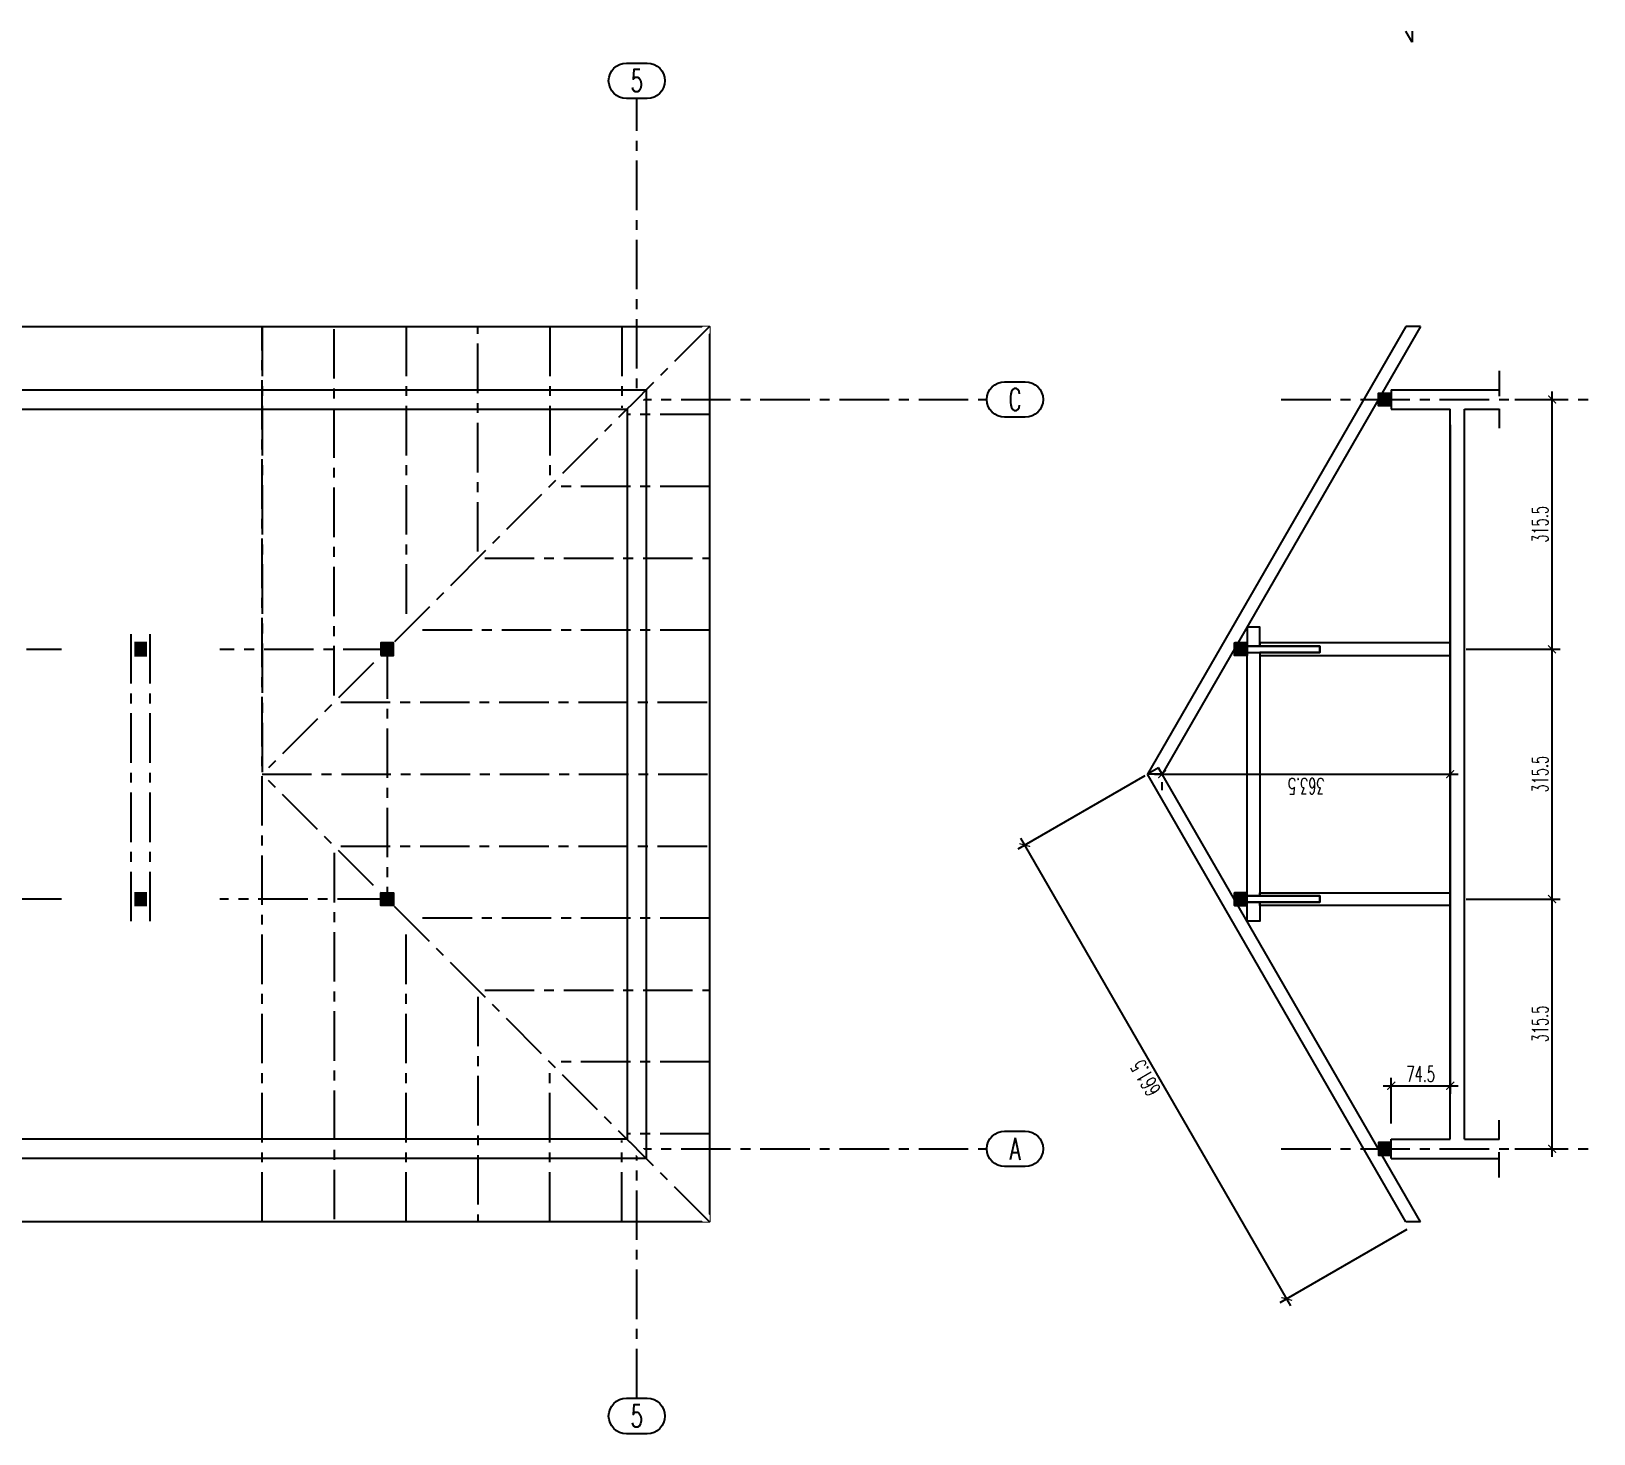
# Model space of a CAD drawing. Header units: millimetres. Extents: x -24587 to 37983, y -70862 to 338.
# Drawn here: x 19697 to 21670, y -67206 to -65435 of the extents above; entities that cross this region are included whole.
import ezdxf
from ezdxf.enums import TextEntityAlignment as Align

# ---------------------------------------------------------------- set-up
doc = ezdxf.new("R2010")
doc.units = ezdxf.units.MM
doc.header["$LTSCALE"] = 50
doc.set_wipeout_variables(frame=1)
doc.linetypes.add('CENTER', pattern=[2, 1.25, -0.25, 0.25, -0.25])
doc.linetypes.add('DASHED2', pattern=[9.525, 6.35, -3.175])
doc.layers.get('Defpoints').update_dxf_attribs({"color": 251})
doc.layers.add('__NIEDRUK__', color=54, linetype='Continuous', plot=False)
for name, color, linetype in [('K-CIENKIE', 8, 'Continuous'), ('K-DREWNO', 33, 'Continuous'), ('K-DREWNO_OSIE', 8, 'CENTER'), ('K-OSIE', 9, 'CENTER'), ('K-POMOCNICZE', 9, 'DASHED2'), ('K-TEXT 2.4mm', 71, 'Continuous'), ('K-TEXT 2.8mm', 101, 'Continuous'), ('K-WYMIARY', 1, 'Continuous')]:
    doc.layers.add(name, color=color, linetype=linetype)
doc.styles.add('text 2.8mm', font='romans.shx', dxfattribs={"width": 0.65})
doc.styles.add('WYM1', font='romanszb.shx', dxfattribs={"width": 0.6})
doc.dimstyles.new('CM100', dxfattribs={"dimscale": 5, "dimtxt": 2, "dimasz": 1, "dimexe": 1, "dimexo": 2, "dimgap": 0.5, "dimtad": 1, "dimrnd": 0.5, "dimdsep": 46, "dimtxsty": 'WYM1', "dimblk": 'OBLIQUE', "dimcen": 0, "dimdle": 1, "dimclrd": 253, "dimclre": 251, "dimclrt": 30, "dimadec": 0, "dimazin": 0, "dimtfac": 1, "dimtix": 1, "dimtmove": 0, "dimatfit": 0, "dimfxl": 1, "dimtfillclr": 256, "dimtolj": 1, "dimarcsym": 0})

# ---------------------------------------------------------------- blocks, each defined once
blk = doc.blocks.new('A$Cf7a2d33d-flat-1')
at = {"layer": 'K-OSIE'}
for points in [[(0, 380), (0, -1260.9)], [(2186, -1260.9), (2186, 380)], [(-358, 0), (2628.1, 0)], [(-358, -946), (2628.1, -946)]]:
    blk.add_lwpolyline(points, dxfattribs=at)
at = {"layer": 'K-TEXT 2.4mm'}
for points in [[(-13.1, 380, -1), (-13.1, 424.8), (13.1, 424.8, -1), (13.1, 380)], [(2172.9, 380, -1), (2172.9, 424.8), (2199.1, 424.8, -1), (2199.1, 380)], [(-406.5, -22.4, -1), (-406.5, 22.4), (-380.3, 22.4, -1), (-380.3, -22.4)], [(2650.5, -22.4, -1), (2650.5, 22.4), (2676.6, 22.4, -1), (2676.6, -22.4)], [(-406.5, -968.4, -1), (-406.5, -923.6), (-380.3, -923.6, -1), (-380.3, -968.4)], [(2650.5, -968.4, -1), (2650.5, -923.6), (2676.6, -923.6, -1), (2676.6, -968.4)], [(-13.1, -1305.7, -1), (-13.1, -1260.9), (13.1, -1260.9, -1), (13.1, -1305.7)], [(2172.9, -1305.7, -1), (2172.9, -1260.9), (2199.1, -1260.9, -1), (2199.1, -1305.7)]]:
    blk.add_lwpolyline(points, format="xyb", close=True, dxfattribs=at)
at = {"layer": 'K-TEXT 2.8mm', "style": 'text 2.8mm', "width": 0.65}
for s, p in [('1', (0, 402.4)), ('5', (2186, 402.4)), ('C', (-393.4, 0)), ('C', (2663.6, 0)), ('A', (-393.4, -946)), ('A', (2663.6, -946)), ('1', (0, -1283.3)), ('5', (2186, -1283.3))]:
    blk.add_text(s, height=28, dxfattribs=at).set_placement(p, align=Align.MIDDLE_CENTER)
blk = doc.blocks.new('A$C76aa7286-flat-1')
at = {"layer": 'K-DREWNO'}
h = blk.add_hatch(dxfattribs=at)
h.set_pattern_fill('ACET-2D-ANGLE', color=256, scale=0.1)
h.set_pattern_definition([(1e-29, (-20146.02646, 61530.52185), (4e-17, 0.6985), [0.508, -0.1905]), (90, (-20146.02646, 61530.52185), (-0.6985, 9e-17), [0.508, -0.1905])])
h.paths.add_polyline_path([(8, 8), (-8, 8), (-8, -8), (8, -8)])
blk.add_lwpolyline([(-8, 8), (8, 8), (8, -8), (-8, -8)], close=True, dxfattribs=at)
blk = doc.blocks.new('A$C76aa7286-flat-2')
at = {"layer": 'K-DREWNO'}
h = blk.add_hatch(dxfattribs=at)
h.set_pattern_fill('ACET-2D-ANGLE', color=256, scale=0.1)
h.set_pattern_definition([(1e-29, (-20146.02646, 61215.1885), (4e-17, 0.6985), [0.508, -0.1905]), (90, (-20146.02646, 61215.1885), (-0.6985, 9e-17), [0.508, -0.1905])])
h.paths.add_polyline_path([(8, 8), (-8, 8), (-8, -8), (8, -8)])
blk.add_lwpolyline([(-8, -8), (8, -8), (8, 8), (-8, 8)], close=True, dxfattribs=at)
blk = doc.blocks.new('_ArchTick')
at = {"color": 0, "linetype": 'ByBlock', "const_width": 0.15}
blk.add_lwpolyline([(-0.5, -0.5), (0.5, 0.5)], dxfattribs=at)
blk = doc.blocks.new('*D555')
at = {"layer": 'Defpoints', "color": 0, "transparency": 16777216}
for p in [(21488.5, -65911.9), (21488.5, -66766.3), (21414, -66833.9)]:
    blk.add_point(p, dxfattribs=at)
at = {"layer": 'K-WYMIARY', "color": 251, "lineweight": -2, "transparency": 16777216}
for p, q in [((21488.5, -65931.9), (21488.5, -66776.3)), ((21414, -66813.9), (21414, -66756.3))]:
    blk.add_line(p, q, dxfattribs=at)
at = {"layer": 'K-WYMIARY', "color": 253, "lineweight": -2, "transparency": 16777216}
blk.add_line((21404, -66766.3), (21498.5, -66766.3), dxfattribs=at)
at = {"layer": 'K-WYMIARY', "color": 253, "lineweight": -2, "transparency": 16777216, "xscale": 10, "yscale": 10, "zscale": 10, "rotation": 180}
blk.add_blockref('_ArchTick', (21414, -66766.3), dxfattribs=at)
at = {"layer": 'K-WYMIARY', "color": 253, "lineweight": -2, "transparency": 16777216, "xscale": 10, "yscale": 10, "zscale": 10}
blk.add_blockref('_ArchTick', (21488.5, -66766.3), dxfattribs=at)
at = {"layer": 'K-WYMIARY', "color": 30, "transparency": 16777216, "insert": (21451.2, -66751.3), "char_height": 20, "attachment_point": 5, "style": 'WYM1'}
blk.add_mtext('\\A1;74.5', dxfattribs=at)
blk = doc.blocks.new('A$C76aa7286-flat-12')
h = blk.add_hatch()
h.set_pattern_fill('ACET-2D-ANGLE', color=256, scale=0.1)
h.set_pattern_definition([(360, (-18590.6931, 61215.1885), (4e-17, 0.6985), [0.508, -0.1905]), (90, (-18590.6931, 61215.1885), (-0.6985, 9e-17), [0.508, -0.1905])])
h.paths.add_polyline_path([(8, 8), (-8, 8), (-8, -8), (8, -8)])
blk.add_lwpolyline([(-8, -8), (8, -8), (8, 8), (-8, 8)], close=True)
blk = doc.blocks.new('*D556')
at = {"layer": 'Defpoints', "color": 0, "transparency": 16777216}
for p in [(21120.3, -66364.9), (20951.3, -66462.4), (21451.1, -66937.9)]:
    blk.add_point(p, dxfattribs=at)
at = {"layer": 'K-WYMIARY', "color": 251, "lineweight": -2, "transparency": 16777216}
for p, q in [((21103, -66374.9), (20942.6, -66467.4)), ((21433.8, -66947.9), (21273.4, -67040.4))]:
    blk.add_line(p, q, dxfattribs=at)
at = {"layer": 'K-WYMIARY', "color": 253, "lineweight": -2, "transparency": 16777216}
blk.add_line((21287.1, -67044.1), (20946.3, -66453.8), dxfattribs=at)
at = {"layer": 'K-WYMIARY', "color": 253, "lineweight": -2, "transparency": 16777216, "xscale": 10, "yscale": 10, "zscale": 10}
for p, rotation in [((20951.3, -66462.4), 120.0000000000003), ((21282.1, -67035.4), 300.0000000000003)]:
    blk.add_blockref('_ArchTick', p, dxfattribs=dict(at, rotation=rotation))
at = {"layer": 'K-WYMIARY', "color": 30, "transparency": 16777216, "insert": (21103.7, -66756.4), "char_height": 20, "attachment_point": 5, "rotation": 120, "style": 'WYM1'}
blk.add_mtext('\\A1;661.5', dxfattribs=at)
blk = doc.blocks.new('*D552')
at = {"layer": 'Defpoints', "color": 0, "transparency": 16777216}
for p in [(21124.9, -66372.9), (21488.5, -66372.9), (21488.5, -66372.9)]:
    blk.add_point(p, dxfattribs=at)
at = {"layer": 'K-WYMIARY', "color": 253, "lineweight": -2, "transparency": 16777216}
blk.add_line((21114.9, -66372.9), (21498.5, -66372.9), dxfattribs=at)
at = {"layer": 'K-WYMIARY', "color": 251, "lineweight": -2, "transparency": 16777216}
for p, q in [((21124.9, -66392.9), (21124.9, -66382.9)), ((21488.5, -66392.9), (21488.5, -66382.9))]:
    blk.add_line(p, q, dxfattribs=at)
at = {"layer": 'K-WYMIARY', "color": 253, "lineweight": -2, "transparency": 16777216, "xscale": 10, "yscale": 10, "zscale": 10, "rotation": 180}
blk.add_blockref('_ArchTick', (21124.9, -66372.9), dxfattribs=at)
at = {"layer": 'K-WYMIARY', "color": 253, "lineweight": -2, "transparency": 16777216, "xscale": 10, "yscale": 10, "zscale": 10}
blk.add_blockref('_ArchTick', (21488.5, -66372.9), dxfattribs=at)
at = {"layer": 'K-WYMIARY', "color": 30, "transparency": 16777216, "insert": (21306.7, -66387.9), "char_height": 20, "attachment_point": 5, "rotation": 180, "style": 'WYM1'}
blk.add_mtext('\\A1;363.5', dxfattribs=at)
blk = doc.blocks.new('*D553')
at = {"layer": 'Defpoints', "color": 0, "transparency": 16777216}
for p in [(21488.5, -66530.5), (21617.1, -66530.5), (21550.2, -66845.9)]:
    blk.add_point(p, dxfattribs=at)
at = {"layer": 'K-WYMIARY', "color": 253, "lineweight": -2, "transparency": 16777216}
blk.add_line((21617.1, -66855.9), (21617.1, -66520.5), dxfattribs=at)
at = {"layer": 'K-WYMIARY', "color": 251, "lineweight": -2, "transparency": 16777216}
for p, q in [((21508.5, -66530.5), (21627.1, -66530.5)), ((21570.2, -66845.9), (21627.1, -66845.9))]:
    blk.add_line(p, q, dxfattribs=at)
at = {"layer": 'K-WYMIARY', "color": 253, "lineweight": -2, "transparency": 16777216, "xscale": 10, "yscale": 10, "zscale": 10}
for p, rotation in [((21617.1, -66530.5), 90), ((21617.1, -66845.9), 270)]:
    blk.add_blockref('_ArchTick', p, dxfattribs=dict(at, rotation=rotation))
at = {"layer": 'K-WYMIARY', "color": 30, "transparency": 16777216, "insert": (21602.1, -66688.2), "char_height": 20, "attachment_point": 5, "rotation": 90, "style": 'WYM1'}
blk.add_mtext('\\A1;315.5', dxfattribs=at)
blk = doc.blocks.new('*D554')
at = {"layer": 'Defpoints', "color": 0, "transparency": 16777216}
for p in [(21488.5, -66215.2), (21617.1, -66215.2), (21488.5, -66530.5)]:
    blk.add_point(p, dxfattribs=at)
at = {"layer": 'K-WYMIARY', "color": 253, "lineweight": -2, "transparency": 16777216}
blk.add_line((21617.1, -66540.5), (21617.1, -66205.2), dxfattribs=at)
at = {"layer": 'K-WYMIARY', "color": 251, "lineweight": -2, "transparency": 16777216}
for p, q in [((21508.5, -66215.2), (21627.1, -66215.2)), ((21508.5, -66530.5), (21627.1, -66530.5))]:
    blk.add_line(p, q, dxfattribs=at)
at = {"layer": 'K-WYMIARY', "color": 253, "lineweight": -2, "transparency": 16777216, "xscale": 10, "yscale": 10, "zscale": 10}
for p, rotation in [((21617.1, -66215.2), 90), ((21617.1, -66530.5), 270)]:
    blk.add_blockref('_ArchTick', p, dxfattribs=dict(at, rotation=rotation))
at = {"layer": 'K-WYMIARY', "color": 30, "transparency": 16777216, "insert": (21602.1, -66372.9), "char_height": 20, "attachment_point": 5, "rotation": 90, "style": 'WYM1'}
blk.add_mtext('\\A1;315.5', dxfattribs=at)
blk = doc.blocks.new('*D551')
at = {"layer": 'Defpoints', "color": 0, "transparency": 16777216}
for p in [(21550.2, -65899.9), (21617.1, -65899.9), (21488.5, -66215.2)]:
    blk.add_point(p, dxfattribs=at)
at = {"layer": 'K-WYMIARY', "color": 253, "lineweight": -2, "transparency": 16777216}
blk.add_line((21617.1, -66225.2), (21617.1, -65889.9), dxfattribs=at)
at = {"layer": 'K-WYMIARY', "color": 251, "lineweight": -2, "transparency": 16777216}
for p, q in [((21570.2, -65899.9), (21627.1, -65899.9)), ((21508.5, -66215.2), (21627.1, -66215.2))]:
    blk.add_line(p, q, dxfattribs=at)
at = {"layer": 'K-WYMIARY', "color": 253, "lineweight": -2, "transparency": 16777216, "xscale": 10, "yscale": 10, "zscale": 10}
for p, rotation in [((21617.1, -65899.9), 90), ((21617.1, -66215.2), 270)]:
    blk.add_blockref('_ArchTick', p, dxfattribs=dict(at, rotation=rotation))
at = {"layer": 'K-WYMIARY', "color": 30, "transparency": 16777216, "insert": (21602.1, -66057.5), "char_height": 20, "attachment_point": 5, "rotation": 90, "style": 'WYM1'}
blk.add_mtext('\\A1;315.5', dxfattribs=at)
blk = doc.blocks.new('A$C76aa7286-flat-3')
at = {"layer": 'K-DREWNO'}
h = blk.add_hatch(dxfattribs=at)
h.set_pattern_fill('ACET-2D-ANGLE', color=256, scale=0.1)
h.set_pattern_definition([(1e-29, (-19834.9598, 61530.52185), (4e-17, 0.6985), [0.508, -0.1905]), (90, (-19834.9598, 61530.52185), (-0.6985, 9e-17), [0.508, -0.1905])])
h.paths.add_polyline_path([(8, 8), (-8, 8), (-8, -8), (8, -8)])
blk.add_lwpolyline([(-8, 8), (8, 8), (8, -8), (-8, -8)], close=True, dxfattribs=at)
blk = doc.blocks.new('A$C76aa7286-flat-4')
at = {"layer": 'K-DREWNO'}
h = blk.add_hatch(dxfattribs=at)
h.set_pattern_fill('ACET-2D-ANGLE', color=256, scale=0.1)
h.set_pattern_definition([(1e-29, (-19834.9598, 61215.1885), (4e-17, 0.6985), [0.508, -0.1905]), (90, (-19834.9598, 61215.1885), (-0.6985, 9e-17), [0.508, -0.1905])])
h.paths.add_polyline_path([(8, 8), (-8, 8), (-8, -8), (8, -8)])
blk.add_lwpolyline([(-8, -8), (8, -8), (8, 8), (-8, 8)], close=True, dxfattribs=at)

msp = doc.modelspace()

# ---------------------------------------------------------------- linework, layer by layer
at = {"layer": '__NIEDRUK__'}
for points in [[(21120.28, -66364.855), (21106.424, -66372.855)], [(21124.899, -66372.855), (21120.28, -66364.855)]]:
    msp.add_lwpolyline(points, dxfattribs=at)
at = {"layer": 'K-CIENKIE'}
for p, q in [((21413.986, -65887.855), (21550.177, -65887.855)), ((21413.986, -65911.855), (21488.486, -65911.855)), ((21488.486, -66833.855), (21488.486, -65911.855)), ((21506.486, -66833.855), (21506.486, -65911.855)), ((21413.986, -66833.855), (21488.486, -66833.855)), ((21506.486, -66833.855), (21550.177, -66833.855)), ((21413.986, -66857.855), (21550.177, -66857.855))]:
    msp.add_line(p, q, dxfattribs=at)
for points in [[(21413.986, -65887.855), (21413.986, -65911.855)], [(21506.486, -65911.855), (21550.177, -65911.855)], [(21413.986, -66857.855), (21413.986, -66833.855)]]:
    msp.add_lwpolyline(points, dxfattribs=at)
at = {"layer": 'K-DREWNO'}
for points in [[(21432.627, -65807.855), (21106.424, -66372.855)], [(21451.102, -65807.855), (21124.899, -66372.855)], [(21451.102, -65807.855), (21432.627, -65807.855)], [(21124.899, -66372.855), (21106.424, -66372.855)], [(21432.627, -66937.855), (21106.424, -66372.855)], [(21451.102, -66937.855), (21124.899, -66372.855)], [(21451.102, -66937.855), (21432.627, -66937.855)]]:
    msp.add_lwpolyline(points, dxfattribs=at)
for points in [[(21231.928, -66187.189), (21231.928, -66211.189), (21247.928, -66211.189), (21247.928, -66187.189)], [(21488.486, -66223.189), (21488.486, -66207.189), (21247.928, -66207.189), (21247.928, -66211.189), (21323.852, -66211.189), (21323.852, -66219.189), (21247.928, -66219.189), (21247.928, -66223.189)], [(21231.928, -66219.189), (21323.852, -66219.189), (21323.852, -66211.189), (21231.928, -66211.189)], [(21231.928, -66526.522), (21231.928, -66219.189), (21247.928, -66219.189), (21247.928, -66526.522)], [(21488.486, -66522.522), (21488.486, -66538.522), (21247.928, -66538.522), (21247.928, -66534.522), (21323.852, -66534.522), (21323.852, -66526.522), (21247.928, -66526.522), (21247.928, -66522.522)], [(21231.928, -66526.522), (21323.852, -66526.522), (21323.852, -66534.522), (21231.928, -66534.522)], [(21231.928, -66558.522), (21231.928, -66534.522), (21247.928, -66534.522), (21247.928, -66558.522)]]:
    msp.add_lwpolyline(points, close=True, dxfattribs=at)
at = {"layer": 'K-OSIE'}
for p, q in [((21275.104, -65899.855), (21669.706, -65899.855)), ((21275.104, -66845.855), (21669.706, -66845.855))]:
    msp.add_line(p, q, dxfattribs=at)
at = {"layer": 'K-POMOCNICZE', "ltscale": 0.1}
for points in [[(21550.177, -65863.855), (21550.177, -65935.855)], [(21550.177, -66881.855), (21550.177, -66809.855)]]:
    msp.add_lwpolyline(points, dxfattribs=at)
at = {"layer": 'K-WYMIARY'}
for points in [[(21440.627, -65448.821), (21432.627, -65434.965)], [(21440.627, -65434.965), (21440.627, -65448.821)]]:
    msp.add_lwpolyline(points, dxfattribs=at)

# ---------------------------------------------------------------- block references
at = {"layer": 'K-DREWNO', "xscale": -1, "rotation": 90}
for p in [(21405.986, -65899.855), (21223.928, -66215.189)]:
    msp.add_blockref('A$C76aa7286-flat-12', p, dxfattribs=at)
at = {"layer": 'K-DREWNO', "rotation": 90.00000000000001}
for p in [(21223.928, -66530.522), (21405.986, -66845.855)]:
    msp.add_blockref('A$C76aa7286-flat-12', p, dxfattribs=at)

# ---------------------------------------------------------------- dimensions: what is measured, and where the dimension line sits
at = {"layer": 'K-WYMIARY'}
for base, p1, p2, angle, override, picture, middle in [((21617.126, -65899.855), (21488.486, -66215.189), (21550.177, -65899.855), 90, {"dimscale": 10, "dimblk": 'ArchTick', "dimtmove": 1}, '*D551', (21602.126, -66057.522)), ((21488.486, -66766.262), (21413.986, -66833.855), (21488.486, -65911.855), 180, {"dimscale": 10, "dimblk": 'ArchTick'}, '*D555', (21451.236, -66751.262)), ((21617.126, -66215.189), (21488.486, -66530.522), (21488.486, -66215.189), 90, {"dimscale": 10, "dimblk": 'ArchTick', "dimtmove": 1}, '*D554', (21602.126, -66372.855)), ((21488.486, -66372.855), (21124.899, -66372.855), (21488.486, -66372.855), 180, {"dimscale": 10, "dimblk": 'ArchTick'}, '*D552', (21306.692, -66387.855)), ((21617.126, -66530.522), (21550.177, -66845.855), (21488.486, -66530.522), 90, {"dimscale": 10, "dimblk": 'ArchTick'}, '*D553', (21602.126, -66688.189))]:
    dim = msp.add_linear_dim(base=base, p1=p1, p2=p2, angle=angle, dimstyle='CM100', override=override, dxfattribs=at)
    dim.commit()
    dim.dimension.update_dxf_attribs({"geometry": picture, "text_midpoint": middle})
dim = msp.add_aligned_dim(p1=(21451.102, -66937.855), p2=(21120.28, -66364.855), distance=195.17, dimstyle='CM100', override={"dimscale": 10, "dimblk": 'ArchTick'}, dxfattribs=at)
dim.commit()
dim.dimension.update_dxf_attribs({"geometry": '*D556', "text_midpoint": (21103.679, -66756.44)})

# ---------------------------------------------------------------- wipeouts: each hides what was drawn before it
for points in [[(20083.193, -65807.855), (20075.193, -65807.855), (20075.193, -66277.537), (20083.193, -66269.537)], [(20166.026, -66186.703), (20174.026, -66178.703), (20174.026, -65807.855), (20166.026, -65807.855)], [(20256.86, -65807.855), (20264.86, -65807.855), (20264.86, -66087.87), (20256.86, -66095.87)], [(20347.693, -66005.037), (20347.693, -65807.855), (20355.693, -65807.855), (20355.693, -65997.037)], [(20446.526, -65807.855), (20438.526, -65807.855), (20438.526, -65914.203), (20446.526, -65906.203)], [(20000.845, -66368.855), (19996.845, -66372.855), (20000.845, -66376.855), (20549.36, -66376.855), (20549.36, -66368.855)], [(20083.193, -66937.855), (20075.193, -66937.855), (20075.193, -66468.174), (20083.193, -66476.174)], [(20166.026, -66559.007), (20174.026, -66567.007), (20174.026, -66937.855), (20166.026, -66937.855)], [(20256.86, -66937.855), (20264.86, -66937.855), (20264.86, -66657.84), (20256.86, -66649.84)], [(20347.693, -66740.674), (20347.693, -66937.855), (20355.693, -66937.855), (20355.693, -66748.674)], [(20446.526, -66937.855), (20438.526, -66937.855), (20438.526, -66831.507), (20446.526, -66839.507)]]:
    msp.add_wipeout(points).dxf.layer = 'K-DREWNO'

# ---------------------------------------------------------------- next in the draw order: wipeouts: each hides what was drawn before it
for points in [[(20553.36, -65914.689), (20553.36, -65922.689), (20447.012, -65922.689), (20455.012, -65914.689)], [(20356.178, -66013.522), (20553.36, -66013.522), (20553.36, -66005.522), (20364.178, -66005.522)], [(20553.36, -66104.355), (20553.36, -66096.355), (20273.345, -66096.355), (20265.345, -66104.355)], [(20174.512, -66195.189), (20182.512, -66187.189), (20553.36, -66187.189), (20553.36, -66195.189)], [(20553.36, -66278.022), (20553.36, -66286.022), (20083.678, -66286.022), (20091.678, -66278.022)], [(19992.36, -66937.855), (19984.36, -66937.855), (19984.36, -66377.34), (19992.36, -66385.34)], [(20553.36, -66467.689), (20553.36, -66459.689), (20083.678, -66459.689), (20091.678, -66467.689)], [(20174.512, -66550.522), (20182.512, -66558.522), (20553.36, -66558.522), (20553.36, -66550.522)], [(20553.36, -66641.355), (20553.36, -66649.355), (20273.345, -66649.355), (20265.345, -66641.355)], [(20356.178, -66732.189), (20553.36, -66732.189), (20553.36, -66740.189), (20364.178, -66740.189)], [(20553.36, -66831.022), (20553.36, -66823.022), (20447.012, -66823.022), (20455.012, -66831.022)]]:
    msp.add_wipeout(points).dxf.layer = 'K-DREWNO'

# ---------------------------------------------------------------- next in the draw order: wipeouts: each hides what was drawn before it
msp.add_wipeout([(19992.36, -65807.855), (19984.36, -65807.855), (19984.36, -66368.37), (19992.36, -66360.37)]).dxf.layer = 'K-DREWNO'

# ---------------------------------------------------------------- next in the draw order: wipeouts: each hides what was drawn before it
msp.add_wipeout([(20000.845, -66368.855), (19996.845, -66372.855), (20000.845, -66376.855), (20553.36, -66376.855), (20553.36, -66368.855)]).dxf.layer = 'K-DREWNO'

# ---------------------------------------------------------------- next in the draw order: linework, layer by layer
at = {"layer": 'K-DREWNO'}
msp.add_lwpolyline([(18183.36, -65807.855), (20553.36, -65807.855), (20553.36, -66937.855), (18183.36, -66937.855)], close=True, dxfattribs=at)

# ---------------------------------------------------------------- next in the draw order: wipeouts: each hides what was drawn before it
msp.add_wipeout([(20154.026, -66207.189), (20154.026, -66538.522), (20138.026, -66538.522), (20138.026, -66207.189)]).dxf.layer = 'K-DREWNO'

# ---------------------------------------------------------------- next in the draw order: wipeouts: each hides what was drawn before it
for points in [[(18598.693, -66207.189), (20138.026, -66207.189), (20138.026, -66223.189), (18598.693, -66223.189)], [(18598.693, -66538.522), (20138.026, -66538.522), (20138.026, -66522.522), (18598.693, -66522.522)]]:
    msp.add_wipeout(points).dxf.layer = 'K-DREWNO'

# ---------------------------------------------------------------- next in the draw order: block references
for name, p in [('A$C76aa7286-flat-4', (19834.96, -66215.189)), ('A$C76aa7286-flat-3', (19834.96, -66530.522))]:
    msp.add_blockref(name, p, dxfattribs=at)
at = {"layer": 'K-WYMIARY'}
msp.add_blockref('A$Cf7a2d33d-flat-1', (18275.36, -65899.855), dxfattribs=at)

# ---------------------------------------------------------------- next in the draw order: wipeouts: each hides what was drawn before it
msp.add_wipeout([(20553.36, -66937.855), (20544.875, -66937.855), (19979.875, -66372.855), (19996.845, -66372.855), (20553.36, -66929.37)]).dxf.layer = 'K-DREWNO'

# ---------------------------------------------------------------- next in the draw order: block references
at = {"layer": 'K-DREWNO'}
msp.add_blockref('A$C76aa7286-flat-1', (20146.026, -66530.522), dxfattribs=at)

# ---------------------------------------------------------------- next in the draw order: wipeouts: each hides what was drawn before it
for points in [[(20553.36, -65807.855), (20544.875, -65807.855), (19979.875, -66372.855), (19996.845, -66372.855), (20553.36, -65816.34)], [(18283.36, -66853.855), (20453.36, -66853.855), (20453.36, -66837.855), (18283.36, -66837.855)]]:
    msp.add_wipeout(points).dxf.layer = 'K-DREWNO'

# ---------------------------------------------------------------- next in the draw order: linework, layer by layer
at = {"layer": 'K-DREWNO_OSIE'}
msp.add_lwpolyline([(18590.693, -66215.189), (20146.026, -66215.189), (20146.026, -66530.522), (18590.693, -66530.522)], close=True, dxfattribs=at)
for points in [[(19988.36, -66937.855), (19988.36, -66372.855)], [(19988.36, -66937.855), (19988.36, -66372.855)], [(19988.36, -66937.855), (19988.36, -66372.855)], [(19988.36, -66937.855), (19988.36, -66372.855)], [(19988.36, -66937.855), (19988.36, -66372.855)], [(19988.36, -66937.855), (19988.36, -66372.855)], [(19988.36, -66937.855), (19988.36, -66372.855)], [(19988.36, -66937.855), (19988.36, -66372.855)], [(19988.36, -66937.855), (19988.36, -66372.855)], [(19988.36, -66937.855), (19988.36, -66372.855)], [(19988.36, -66937.855), (19988.36, -66372.855)], [(19988.36, -66937.855), (19988.36, -66372.855)], [(19988.36, -66937.855), (19988.36, -66372.855)], [(19988.36, -66937.855), (19988.36, -66372.855)], [(19988.36, -66937.855), (19988.36, -66372.855)], [(19988.36, -66937.855), (19988.36, -66372.855)], [(19988.36, -66937.855), (19988.36, -66372.855)], [(19988.36, -66937.855), (19988.36, -66372.855)], [(19988.36, -66937.855), (19988.36, -66372.855)], [(19988.36, -66937.855), (19988.36, -66372.855)], [(19988.36, -66937.855), (19988.36, -66372.855)], [(19988.36, -66937.855), (19988.36, -66372.855)], [(19988.36, -66937.855), (19988.36, -66372.855)], [(19988.36, -66937.855), (19988.36, -66372.855)], [(19988.36, -66937.855), (19988.36, -66372.855)], [(19988.36, -66937.855), (19988.36, -66372.855)], [(19988.36, -66937.855), (19988.36, -66372.855)], [(19988.36, -66937.855), (19988.36, -66372.855)], [(19988.36, -66937.855), (19988.36, -66372.855)], [(19988.36, -66937.855), (19988.36, -66372.855)], [(19988.36, -66937.855), (19988.36, -66372.855)], [(19988.36, -66937.855), (19988.36, -66372.855)], [(19988.36, -66937.855), (19988.36, -66372.855)], [(19988.36, -66937.855), (19988.36, -66372.855)], [(19988.36, -66937.855), (19988.36, -66372.855)], [(19988.36, -66937.855), (19988.36, -66372.855)], [(19988.36, -66937.855), (19988.36, -66372.855)], [(19988.36, -66937.855), (19988.36, -66372.855)], [(19988.36, -66937.855), (19988.36, -66372.855)], [(19988.36, -66937.855), (19988.36, -66372.855)], [(19988.36, -66937.855), (19988.36, -66372.855)], [(19988.36, -66937.855), (19988.36, -66372.855)], [(19988.36, -66937.855), (19988.36, -66372.855)], [(19988.36, -66937.855), (19988.36, -66372.855)], [(19988.36, -66937.855), (19988.36, -66372.855)], [(19988.36, -66937.855), (19988.36, -66372.855)], [(19988.36, -66937.855), (19988.36, -66372.855)], [(19988.36, -66937.855), (19988.36, -66372.855)], [(19988.36, -66937.855), (19988.36, -66372.855)], [(19988.36, -66937.855), (19988.36, -66372.855)], [(19988.36, -66937.855), (19988.36, -66372.855)], [(19988.36, -66937.855), (19988.36, -66372.855)], [(19988.36, -66937.855), (19988.36, -66372.855)], [(19988.36, -66937.855), (19988.36, -66372.855)], [(19988.36, -66937.855), (19988.36, -66372.855)], [(19988.36, -66937.855), (19988.36, -66372.855)], [(19988.36, -66937.855), (19988.36, -66372.855)], [(19988.36, -66937.855), (19988.36, -66372.855)], [(19988.36, -66937.855), (19988.36, -66372.855)], [(19988.36, -66937.855), (19988.36, -66372.855)], [(19988.36, -66937.855), (19988.36, -66372.855)], [(19988.36, -66937.855), (19988.36, -66372.855)], [(19988.36, -66937.855), (19988.36, -66372.855)], [(19988.36, -66937.855), (19988.36, -66372.855)], [(19988.36, -66937.855), (19988.36, -66372.855)], [(19988.36, -66937.855), (19988.36, -66372.855)], [(19988.36, -66937.855), (19988.36, -66372.855)], [(19988.36, -66937.855), (19988.36, -66372.855)], [(19988.36, -66937.855), (19988.36, -66372.855)], [(19988.36, -66937.855), (19988.36, -66372.855)], [(19988.36, -66937.855), (19988.36, -66372.855)], [(19988.36, -66937.855), (19988.36, -66372.855)], [(19988.36, -66937.855), (19988.36, -66372.855)], [(19988.36, -66937.855), (19988.36, -66372.855)], [(19988.36, -66937.855), (19988.36, -66372.855)], [(19988.36, -66937.855), (19988.36, -66372.855)], [(19988.36, -66937.855), (19988.36, -66372.855)], [(19988.36, -66937.855), (19988.36, -66372.855)], [(19988.36, -66937.855), (19988.36, -66372.855)], [(19988.36, -66937.855), (19988.36, -66372.855)], [(19988.36, -66937.855), (19988.36, -66372.855)], [(19988.36, -66937.855), (19988.36, -66372.855)], [(19988.36, -66937.855), (19988.36, -66372.855)], [(19988.36, -66937.855), (19988.36, -66372.855)], [(19988.36, -66937.855), (19988.36, -66372.855)], [(19988.36, -66937.855), (19988.36, -66372.855)], [(19988.36, -66937.855), (19988.36, -66372.855)], [(19988.36, -66937.855), (19988.36, -66372.855)], [(19988.36, -66937.855), (19988.36, -66372.855)], [(19988.36, -66937.855), (19988.36, -66372.855)], [(20079.193, -66472.174), (20079.193, -66937.855)], [(20170.026, -66937.855), (20170.026, -66563.007)], [(20260.86, -66653.84), (20260.86, -66937.855)], [(20351.693, -66937.855), (20351.693, -66744.674)], [(20442.526, -66937.855), (20442.526, -66835.507)]]:
    msp.add_lwpolyline(points, dxfattribs=at)

# ---------------------------------------------------------------- next in the draw order: block references
at = {"layer": 'K-DREWNO'}
msp.add_blockref('A$C76aa7286-flat-2', (20146.026, -66215.189), dxfattribs=at)

# ---------------------------------------------------------------- next in the draw order: wipeouts: each hides what was drawn before it
msp.add_wipeout([(18283.36, -65891.855), (20453.36, -65891.855), (20453.36, -65907.855), (18283.36, -65907.855)]).dxf.layer = 'K-DREWNO'

# ---------------------------------------------------------------- next in the draw order: linework, layer by layer
at = {"layer": 'K-DREWNO_OSIE'}
for points in [[(19988.36, -65807.855), (19988.36, -66372.855)], [(19988.36, -65807.855), (19988.36, -66372.855)], [(19988.36, -65807.855), (19988.36, -66372.855)], [(19988.36, -65807.855), (19988.36, -66372.855)], [(19988.36, -65807.855), (19988.36, -66372.855)], [(19988.36, -65807.855), (19988.36, -66372.855)], [(19988.36, -65807.855), (19988.36, -66372.855)], [(19988.36, -65807.855), (19988.36, -66372.855)], [(19988.36, -65807.855), (19988.36, -66372.855)], [(19988.36, -65807.855), (19988.36, -66372.855)], [(19988.36, -65807.855), (19988.36, -66372.855)], [(19988.36, -65807.855), (19988.36, -66372.855)], [(19988.36, -65807.855), (19988.36, -66372.855)], [(19988.36, -65807.855), (19988.36, -66372.855)], [(19988.36, -65807.855), (19988.36, -66372.855)], [(19988.36, -65807.855), (19988.36, -66372.855)], [(19988.36, -65807.855), (19988.36, -66372.855)], [(19988.36, -65807.855), (19988.36, -66372.855)], [(19988.36, -65807.855), (19988.36, -66372.855)], [(19988.36, -65807.855), (19988.36, -66372.855)], [(19988.36, -65807.855), (19988.36, -66372.855)], [(19988.36, -65807.855), (19988.36, -66372.855)], [(19988.36, -65807.855), (19988.36, -66372.855)], [(19988.36, -65807.855), (19988.36, -66372.855)], [(19988.36, -65807.855), (19988.36, -66372.855)], [(19988.36, -65807.855), (19988.36, -66372.855)], [(19988.36, -65807.855), (19988.36, -66372.855)], [(19988.36, -65807.855), (19988.36, -66372.855)], [(19988.36, -65807.855), (19988.36, -66372.855)], [(19988.36, -65807.855), (19988.36, -66372.855)], [(19988.36, -65807.855), (19988.36, -66372.855)], [(19988.36, -65807.855), (19988.36, -66372.855)], [(19988.36, -65807.855), (19988.36, -66372.855)], [(19988.36, -65807.855), (19988.36, -66372.855)], [(19988.36, -65807.855), (19988.36, -66372.855)], [(19988.36, -65807.855), (19988.36, -66372.855)], [(19988.36, -65807.855), (19988.36, -66372.855)], [(19988.36, -65807.855), (19988.36, -66372.855)], [(19988.36, -65807.855), (19988.36, -66372.855)], [(19988.36, -65807.855), (19988.36, -66372.855)], [(19988.36, -65807.855), (19988.36, -66372.855)], [(19988.36, -65807.855), (19988.36, -66372.855)], [(19988.36, -65807.855), (19988.36, -66372.855)], [(19988.36, -65807.855), (19988.36, -66372.855)], [(19988.36, -65807.855), (19988.36, -66372.855)], [(19988.36, -65807.855), (19988.36, -66372.855)], [(19988.36, -65807.855), (19988.36, -66372.855)], [(19988.36, -65807.855), (19988.36, -66372.855)], [(19988.36, -65807.855), (19988.36, -66372.855)], [(19988.36, -65807.855), (19988.36, -66372.855)], [(19988.36, -65807.855), (19988.36, -66372.855)], [(19988.36, -65807.855), (19988.36, -66372.855)], [(19988.36, -65807.855), (19988.36, -66372.855)], [(19988.36, -65807.855), (19988.36, -66372.855)], [(19988.36, -65807.855), (19988.36, -66372.855)], [(19988.36, -65807.855), (19988.36, -66372.855)], [(19988.36, -65807.855), (19988.36, -66372.855)], [(19988.36, -65807.855), (19988.36, -66372.855)], [(19988.36, -65807.855), (19988.36, -66372.855)], [(19988.36, -65807.855), (19988.36, -66372.855)], [(19988.36, -65807.855), (19988.36, -66372.855)], [(19988.36, -65807.855), (19988.36, -66372.855)], [(19988.36, -65807.855), (19988.36, -66372.855)], [(19988.36, -65807.855), (19988.36, -66372.855)], [(19988.36, -65807.855), (19988.36, -66372.855)], [(19988.36, -65807.855), (19988.36, -66372.855)], [(19988.36, -65807.855), (19988.36, -66372.855)], [(19988.36, -65807.855), (19988.36, -66372.855)], [(19988.36, -65807.855), (19988.36, -66372.855)], [(19988.36, -65807.855), (19988.36, -66372.855)], [(19988.36, -65807.855), (19988.36, -66372.855)], [(19988.36, -65807.855), (19988.36, -66372.855)], [(19988.36, -65807.855), (19988.36, -66372.855)], [(19988.36, -65807.855), (19988.36, -66372.855)], [(19988.36, -65807.855), (19988.36, -66372.855)], [(19988.36, -65807.855), (19988.36, -66372.855)], [(19988.36, -65807.855), (19988.36, -66372.855)], [(19988.36, -65807.855), (19988.36, -66372.855)], [(19988.36, -65807.855), (19988.36, -66372.855)], [(19988.36, -65807.855), (19988.36, -66372.855)], [(19988.36, -65807.855), (19988.36, -66372.855)], [(19988.36, -65807.855), (19988.36, -66372.855)], [(19988.36, -65807.855), (19988.36, -66372.855)], [(19988.36, -65807.855), (19988.36, -66372.855)], [(19988.36, -65807.855), (19988.36, -66372.855)], [(19988.36, -65807.855), (19988.36, -66372.855)], [(19988.36, -65807.855), (19988.36, -66372.855)], [(19988.36, -65807.855), (19988.36, -66372.855)], [(19988.36, -65807.855), (19988.36, -66372.855)], [(19988.36, -65807.855), (19988.36, -66372.855)], [(19988.36, -66937.855), (19988.36, -65807.855)], [(20079.193, -66273.537), (20079.193, -65807.855)], [(20170.026, -65807.855), (20170.026, -66182.703)], [(20260.86, -66091.87), (20260.86, -65807.855)], [(20351.693, -65807.855), (20351.693, -66001.037)], [(20442.526, -65807.855), (20442.526, -65910.203)]]:
    msp.add_lwpolyline(points, dxfattribs=at)

# ---------------------------------------------------------------- next in the draw order: wipeouts: each hides what was drawn before it
msp.add_wipeout([(20469.36, -65891.855), (20469.36, -66853.855), (20453.36, -66853.855), (20453.36, -65891.855)]).dxf.layer = 'K-DREWNO'

# ---------------------------------------------------------------- next in the draw order: linework, layer by layer
at = {"layer": 'K-CIENKIE'}
for points in [[(18263.36, -65887.855), (20473.36, -65887.855), (20473.36, -66857.855), (18263.36, -66857.855)], [(18287.36, -65911.855), (20449.36, -65911.855), (20449.36, -66833.855), (18287.36, -66833.855)]]:
    msp.add_lwpolyline(points, close=True, dxfattribs=at)
at = {"layer": 'K-DREWNO_OSIE'}
for points in [[(20553.36, -65807.855), (19988.36, -66372.855)], [(20553.36, -65918.689), (20451.012, -65918.689)], [(20553.36, -66009.522), (20360.178, -66009.522)], [(20269.345, -66100.355), (20553.36, -66100.355)], [(20553.36, -66191.189), (20178.512, -66191.189)], [(20087.678, -66282.022), (20553.36, -66282.022)], [(19988.36, -66372.855), (20549.36, -66372.855)], [(19988.36, -66372.855), (20553.36, -66372.855)], [(20553.36, -66937.855), (19988.36, -66372.855)], [(20087.678, -66463.689), (20553.36, -66463.689)], [(20553.36, -66554.522), (20178.512, -66554.522)], [(20269.345, -66645.355), (20553.36, -66645.355)], [(20553.36, -66736.189), (20360.178, -66736.189)], [(20553.36, -66827.022), (20451.012, -66827.022)]]:
    msp.add_lwpolyline(points, dxfattribs=at)

# ---------------------------------------------------------------- next in the draw order: wipeouts: each hides what was drawn before it
for points in [[(19826.96, -66187.189), (19818.96, -66187.189), (19818.96, -66558.522), (19826.96, -66558.522)], [(19842.96, -66187.189), (19850.96, -66187.189), (19850.96, -66558.522), (19842.96, -66558.522)]]:
    msp.add_wipeout(points).dxf.layer = 'K-DREWNO'

# ---------------------------------------------------------------- next in the draw order: wipeouts: each hides what was drawn before it
for points in [[(19735.036, -66211.189), (19735.036, -66219.189), (19826.96, -66219.189), (19826.96, -66211.189)], [(19934.884, -66211.189), (19934.884, -66219.189), (19842.96, -66219.189), (19842.96, -66211.189)], [(19735.036, -66534.522), (19735.036, -66526.522), (19826.96, -66526.522), (19826.96, -66534.522)], [(19934.884, -66534.522), (19934.884, -66526.522), (19842.96, -66526.522), (19842.96, -66534.522)]]:
    msp.add_wipeout(points).dxf.layer = 'K-DREWNO'

# ---------------------------------------------------------------- next in the draw order: linework, layer by layer
for points in [[(19822.96, -66558.522), (19822.96, -66187.189)], [(19846.96, -66558.522), (19846.96, -66187.189)]]:
    msp.add_lwpolyline(points, dxfattribs=at)

doc.saveas('drawing.dxf')
